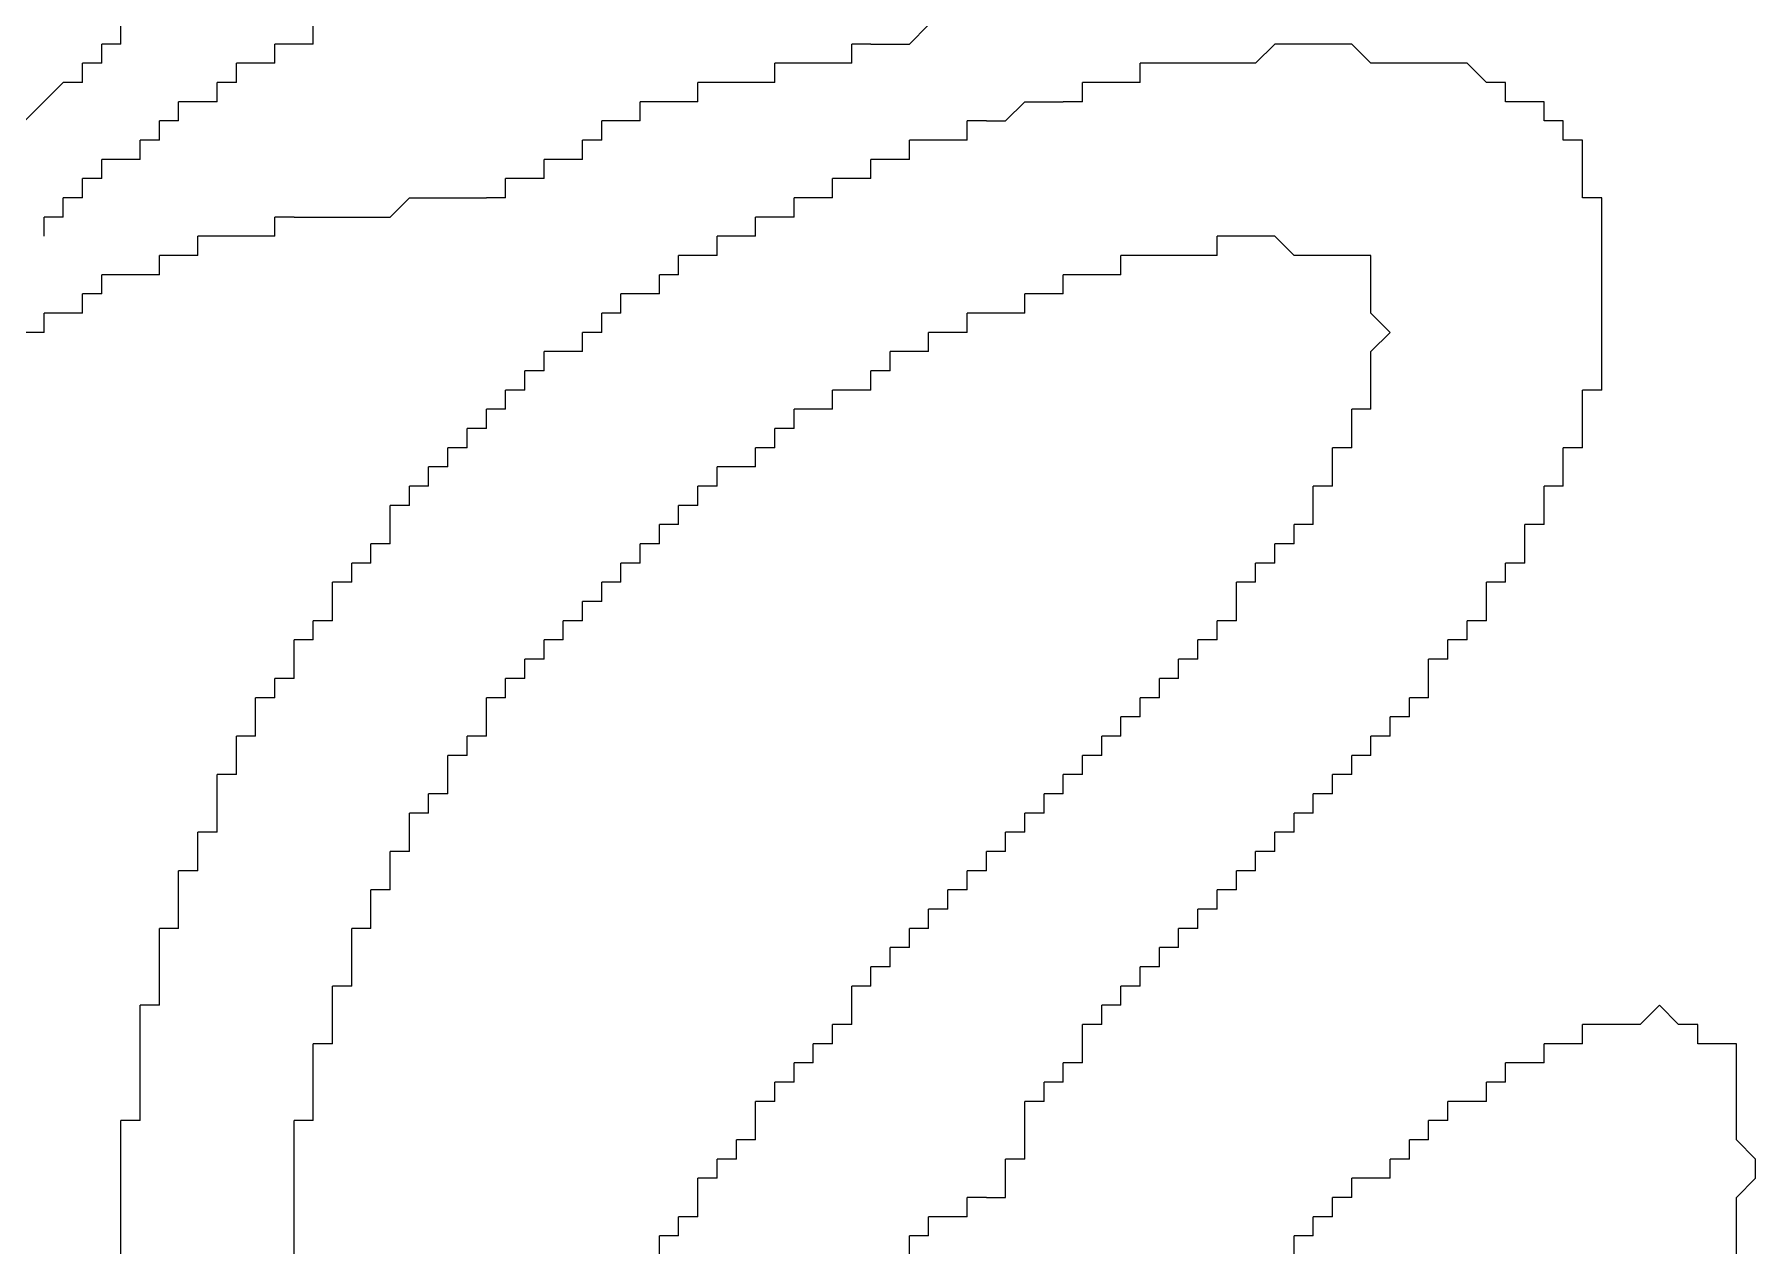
# Model space of a CAD drawing. Extents: x 0.04 to 6.31, y 0.06 to 5.55.
# Drawn here: x 1.422 to 2.354, y 2.464 to 3.12 of the extents above; entities that cross this region are included whole.
import ezdxf

# ---------------------------------------------------------------- set-up
doc = ezdxf.new("R2010")
doc.units = 0
doc.layers.get('0').update_dxf_attribs({"linetype": 'CONTINUOUS'})

msp = doc.modelspace()

# ---------------------------------------------------------------- linework, layer by layer
at = {"color": 7, "linetype": 'CONTINUOUS'}
for points in [[(1.46875, 3.114583), (1.46875, 3.125)], [(1.875, 3.114583), (1.895833, 3.114583), (1.90625, 3.125), (1.927083, 3.125)], [(1.46875, 3.114583), (1.458333, 3.114583)], [(1.458333, 3.104167), (1.458333, 3.114583)], [(1.875, 3.114583), (1.864583, 3.114583)], [(1.864583, 3.104167), (1.864583, 3.114583)], [(1.458333, 3.104167), (1.447917, 3.104167)], [(1.447917, 3.09375), (1.447917, 3.104167)], [(1.833333, 3.104167), (1.822917, 3.104167)], [(1.822917, 3.09375), (1.822917, 3.104167)], [(1.854167, 3.104167), (1.833333, 3.104167)], [(1.864583, 3.104167), (1.854167, 3.104167)], [(1.416667, 3.072917), (1.4375, 3.09375)], [(1.447917, 3.09375), (1.4375, 3.09375)], [(1.791667, 3.09375), (1.78125, 3.09375)], [(1.78125, 3.083333), (1.78125, 3.09375)], [(1.8125, 3.09375), (1.791667, 3.09375)], [(1.822917, 3.09375), (1.8125, 3.09375)], [(1.760417, 3.083333), (1.75, 3.083333)], [(1.75, 3.072917), (1.75, 3.083333)], [(1.770833, 3.083333), (1.760417, 3.083333)], [(1.78125, 3.083333), (1.770833, 3.083333)], [(1.739583, 3.072917), (1.729167, 3.072917)], [(1.729167, 3.0625), (1.729167, 3.072917)], [(1.75, 3.072917), (1.739583, 3.072917)], [(1.729167, 3.0625), (1.71875, 3.0625)], [(1.71875, 3.052083), (1.71875, 3.0625)], [(1.708333, 3.052083), (1.697917, 3.052083)], [(1.697917, 3.041667), (1.697917, 3.052083)], [(1.71875, 3.052083), (1.708333, 3.052083)], [(1.6875, 3.041667), (1.677083, 3.041667)], [(1.677083, 3.03125), (1.677083, 3.041667)], [(1.697917, 3.041667), (1.6875, 3.041667)], [(2.260417, 3.03125), (2.260417, 3.041667)], [(1.5625, 3.020833), (1.614583, 3.020833), (1.625, 3.03125), (1.666667, 3.03125)], [(1.677083, 3.03125), (1.666667, 3.03125)], [(2.270833, 3.03125), (2.260417, 3.03125)], [(2.270833, 3.020833), (2.270833, 3.03125)], [(1.5625, 3.020833), (1.552083, 3.020833)], [(1.552083, 3.010417), (1.552083, 3.020833)], [(2.270833, 2.9375), (2.270833, 3.020833)], [(1.520833, 3.010417), (1.510417, 3.010417)], [(1.510417, 3), (1.510417, 3.010417)], [(1.541667, 3.010417), (1.520833, 3.010417)], [(1.552083, 3.010417), (1.541667, 3.010417)], [(2.072917, 3.010417), (2.0625, 3.010417)], [(2.0625, 3), (2.0625, 3.010417)], [(1.5, 3), (1.489583, 3)], [(1.489583, 2.989583), (1.489583, 3)], [(1.510417, 3), (1.5, 3)], [(2.020833, 3), (2.010417, 3)], [(2.010417, 2.989583), (2.010417, 3)], [(2.052083, 3), (2.020833, 3)], [(2.0625, 3), (2.052083, 3)], [(1.46875, 2.989583), (1.458333, 2.989583)], [(1.458333, 2.979167), (1.458333, 2.989583)], [(1.479167, 2.989583), (1.46875, 2.989583)], [(1.489583, 2.989583), (1.479167, 2.989583)], [(1.989583, 2.989583), (1.979167, 2.989583)], [(1.979167, 2.979167), (1.979167, 2.989583)], [(2, 2.989583), (1.989583, 2.989583)], [(2.010417, 2.989583), (2, 2.989583)], [(1.458333, 2.979167), (1.447917, 2.979167)], [(1.447917, 2.96875), (1.447917, 2.979167)], [(1.96875, 2.979167), (1.958333, 2.979167)], [(1.958333, 2.96875), (1.958333, 2.979167)], [(1.979167, 2.979167), (1.96875, 2.979167)], [(1.4375, 2.96875), (1.427083, 2.96875)], [(1.427083, 2.958333), (1.427083, 2.96875)], [(1.447917, 2.96875), (1.4375, 2.96875)], [(1.9375, 2.96875), (1.927083, 2.96875)], [(1.927083, 2.958333), (1.927083, 2.96875)], [(1.947917, 2.96875), (1.9375, 2.96875)], [(1.958333, 2.96875), (1.947917, 2.96875)], [(1.427083, 2.958333), (1.416667, 2.958333)], [(1.916667, 2.958333), (1.90625, 2.958333)], [(1.90625, 2.947917), (1.90625, 2.958333)], [(1.927083, 2.958333), (1.916667, 2.958333)], [(1.895833, 2.947917), (1.885417, 2.947917)], [(1.885417, 2.9375), (1.885417, 2.947917)], [(1.90625, 2.947917), (1.895833, 2.947917)], [(1.885417, 2.9375), (1.875, 2.9375)], [(1.875, 2.927083), (1.875, 2.9375)], [(2.270833, 2.927083), (2.270833, 2.9375)], [(1.864583, 2.927083), (1.854167, 2.927083)], [(1.854167, 2.916667), (1.854167, 2.927083)], [(1.875, 2.927083), (1.864583, 2.927083)], [(2.270833, 2.927083), (2.260417, 2.927083)], [(2.260417, 2.916667), (2.260417, 2.927083)], [(1.84375, 2.916667), (1.833333, 2.916667)], [(1.833333, 2.90625), (1.833333, 2.916667)], [(1.854167, 2.916667), (1.84375, 2.916667)], [(2.260417, 2.90625), (2.260417, 2.916667)], [(1.833333, 2.90625), (1.822917, 2.90625)], [(1.822917, 2.895833), (1.822917, 2.90625)], [(2.260417, 2.895833), (2.260417, 2.90625)], [(1.822917, 2.895833), (1.8125, 2.895833)], [(1.8125, 2.885417), (1.8125, 2.895833)], [(2.260417, 2.895833), (2.25, 2.895833)], [(2.25, 2.885417), (2.25, 2.895833)], [(1.802083, 2.885417), (1.791667, 2.885417)], [(1.791667, 2.875), (1.791667, 2.885417)], [(1.8125, 2.885417), (1.802083, 2.885417)], [(2.25, 2.875), (2.25, 2.885417)], [(1.791667, 2.875), (1.78125, 2.875)], [(1.78125, 2.864583), (1.78125, 2.875)], [(2.25, 2.875), (2.239583, 2.875)], [(2.239583, 2.864583), (2.239583, 2.875)], [(1.78125, 2.864583), (1.770833, 2.864583)], [(1.770833, 2.854167), (1.770833, 2.864583)], [(2.239583, 2.854167), (2.239583, 2.864583)], [(1.770833, 2.854167), (1.760417, 2.854167)], [(1.760417, 2.84375), (1.760417, 2.854167)], [(2.239583, 2.854167), (2.229167, 2.854167)], [(2.229167, 2.84375), (2.229167, 2.854167)], [(1.760417, 2.84375), (1.75, 2.84375)], [(1.75, 2.833333), (1.75, 2.84375)], [(2.229167, 2.833333), (2.229167, 2.84375)], [(1.75, 2.833333), (1.739583, 2.833333)], [(1.739583, 2.822917), (1.739583, 2.833333)], [(2.229167, 2.833333), (2.21875, 2.833333)], [(2.21875, 2.822917), (2.21875, 2.833333)], [(1.739583, 2.822917), (1.729167, 2.822917)], [(1.729167, 2.8125), (1.729167, 2.822917)], [(2.21875, 2.822917), (2.208333, 2.822917)], [(2.208333, 2.8125), (2.208333, 2.822917)], [(1.729167, 2.8125), (1.71875, 2.8125)], [(1.71875, 2.802083), (1.71875, 2.8125)], [(2.208333, 2.802083), (2.208333, 2.8125)], [(1.71875, 2.802083), (1.708333, 2.802083)], [(1.708333, 2.791667), (1.708333, 2.802083)], [(2.208333, 2.802083), (2.197917, 2.802083)], [(2.197917, 2.791667), (2.197917, 2.802083)], [(1.708333, 2.791667), (1.697917, 2.791667)], [(1.697917, 2.78125), (1.697917, 2.791667)], [(2.197917, 2.791667), (2.1875, 2.791667)], [(2.1875, 2.78125), (2.1875, 2.791667)], [(1.697917, 2.78125), (1.6875, 2.78125)], [(1.6875, 2.770833), (1.6875, 2.78125)], [(2.1875, 2.78125), (2.177083, 2.78125)], [(2.177083, 2.770833), (2.177083, 2.78125)], [(1.6875, 2.770833), (1.677083, 2.770833)], [(1.677083, 2.760417), (1.677083, 2.770833)], [(2.177083, 2.760417), (2.177083, 2.770833)], [(1.677083, 2.760417), (1.666667, 2.760417)], [(1.666667, 2.75), (1.666667, 2.760417)], [(2.177083, 2.760417), (2.166667, 2.760417)], [(2.166667, 2.75), (2.166667, 2.760417)], [(1.666667, 2.739583), (1.666667, 2.75)], [(2.166667, 2.75), (2.15625, 2.75)], [(2.15625, 2.739583), (2.15625, 2.75)], [(1.666667, 2.739583), (1.65625, 2.739583)], [(1.65625, 2.729167), (1.65625, 2.739583)], [(2.15625, 2.739583), (2.145833, 2.739583)], [(2.145833, 2.729167), (2.145833, 2.739583)], [(1.65625, 2.729167), (1.645833, 2.729167)], [(1.645833, 2.71875), (1.645833, 2.729167)], [(2.145833, 2.729167), (2.135417, 2.729167)], [(2.135417, 2.71875), (2.135417, 2.729167)], [(1.645833, 2.708333), (1.645833, 2.71875)], [(2.135417, 2.71875), (2.125, 2.71875)], [(2.125, 2.708333), (2.125, 2.71875)], [(1.645833, 2.708333), (1.635417, 2.708333)], [(1.635417, 2.697917), (1.635417, 2.708333)], [(2.125, 2.708333), (2.114583, 2.708333)], [(2.114583, 2.697917), (2.114583, 2.708333)], [(1.635417, 2.697917), (1.625, 2.697917)], [(1.625, 2.6875), (1.625, 2.697917)], [(2.114583, 2.697917), (2.104167, 2.697917)], [(2.104167, 2.6875), (2.104167, 2.697917)], [(1.625, 2.677083), (1.625, 2.6875)], [(2.104167, 2.6875), (2.09375, 2.6875)], [(2.09375, 2.677083), (2.09375, 2.6875)], [(1.625, 2.677083), (1.614583, 2.677083)], [(1.614583, 2.666667), (1.614583, 2.677083)], [(2.09375, 2.677083), (2.083333, 2.677083)], [(2.083333, 2.666667), (2.083333, 2.677083)], [(1.614583, 2.65625), (1.614583, 2.666667)], [(2.083333, 2.666667), (2.072917, 2.666667)], [(2.072917, 2.65625), (2.072917, 2.666667)], [(1.614583, 2.65625), (1.604167, 2.65625)], [(1.604167, 2.645833), (1.604167, 2.65625)], [(2.072917, 2.65625), (2.0625, 2.65625)], [(2.0625, 2.645833), (2.0625, 2.65625)], [(1.604167, 2.635417), (1.604167, 2.645833)], [(2.0625, 2.645833), (2.052083, 2.645833)], [(2.052083, 2.635417), (2.052083, 2.645833)], [(1.604167, 2.635417), (1.59375, 2.635417)], [(1.59375, 2.625), (1.59375, 2.635417)], [(2.052083, 2.635417), (2.041667, 2.635417)], [(2.041667, 2.625), (2.041667, 2.635417)], [(1.59375, 2.614583), (1.59375, 2.625)], [(2.041667, 2.625), (2.03125, 2.625)], [(2.03125, 2.614583), (2.03125, 2.625)], [(1.59375, 2.604167), (1.59375, 2.614583)], [(2.03125, 2.614583), (2.020833, 2.614583)], [(2.020833, 2.604167), (2.020833, 2.614583)], [(1.59375, 2.604167), (1.583333, 2.604167)], [(1.583333, 2.59375), (1.583333, 2.604167)], [(2.020833, 2.604167), (2.010417, 2.604167)], [(2.010417, 2.59375), (2.010417, 2.604167)], [(1.583333, 2.583333), (1.583333, 2.59375)], [(2.010417, 2.59375), (2, 2.59375)], [(2, 2.583333), (2, 2.59375)], [(1.583333, 2.572917), (1.583333, 2.583333)], [(2, 2.583333), (1.989583, 2.583333)], [(1.989583, 2.572917), (1.989583, 2.583333)], [(1.583333, 2.572917), (1.572917, 2.572917)], [(1.572917, 2.5625), (1.572917, 2.572917)], [(1.989583, 2.5625), (1.989583, 2.572917)], [(2.333333, 2.572917), (2.322917, 2.572917)], [(1.572917, 2.541667), (1.572917, 2.5625)], [(1.989583, 2.5625), (1.979167, 2.5625)], [(1.979167, 2.552083), (1.979167, 2.5625)], [(2.34375, 2.427083), (2.34375, 2.489583), (2.354167, 2.5), (2.354167, 2.510417), (2.34375, 2.520833), (2.34375, 2.5625)], [(1.979167, 2.552083), (1.96875, 2.552083)], [(1.96875, 2.541667), (1.96875, 2.552083)], [(1.572917, 2.53125), (1.572917, 2.541667)], [(1.96875, 2.541667), (1.958333, 2.541667)], [(1.958333, 2.53125), (1.958333, 2.541667)], [(1.572917, 2.53125), (1.5625, 2.53125)], [(1.5625, 2.520833), (1.5625, 2.53125)], [(1.958333, 2.520833), (1.958333, 2.53125)], [(1.5625, 2.385417), (1.5625, 2.520833)], [(1.958333, 2.510417), (1.958333, 2.520833)], [(1.958333, 2.510417), (1.947917, 2.510417)], [(1.947917, 2.5), (1.947917, 2.510417)], [(1.9375, 2.489583), (1.947917, 2.489583), (1.947917, 2.5)], [(1.9375, 2.489583), (1.927083, 2.489583)], [(1.927083, 2.479167), (1.927083, 2.489583)], [(1.916667, 2.479167), (1.90625, 2.479167)], [(1.90625, 2.46875), (1.90625, 2.479167)], [(1.927083, 2.479167), (1.916667, 2.479167)], [(1.90625, 2.46875), (1.895833, 2.46875)], [(1.895833, 2.458333), (1.895833, 2.46875)]]:
    msp.add_lwpolyline(points, dxfattribs=at)
at = {"color": 255, "linetype": 'CONTINUOUS'}
for points in [[(1.572917, 3.114583), (1.572917, 3.125)], [(1.5625, 3.114583), (1.552083, 3.114583)], [(1.552083, 3.104167), (1.552083, 3.114583)], [(1.572917, 3.114583), (1.5625, 3.114583)], [(2.208333, 3.09375), (2.197917, 3.104167), (2.145833, 3.104167), (2.135417, 3.114583), (2.09375, 3.114583), (2.083333, 3.104167), (2.03125, 3.104167)], [(1.541667, 3.104167), (1.53125, 3.104167)], [(1.53125, 3.09375), (1.53125, 3.104167)], [(1.552083, 3.104167), (1.541667, 3.104167)], [(2.03125, 3.104167), (2.020833, 3.104167)], [(2.020833, 3.09375), (2.020833, 3.104167)], [(1.53125, 3.09375), (1.520833, 3.09375)], [(1.520833, 3.083333), (1.520833, 3.09375)], [(2, 3.09375), (1.989583, 3.09375)], [(1.989583, 3.083333), (1.989583, 3.09375)], [(2.010417, 3.09375), (2, 3.09375)], [(2.020833, 3.09375), (2.010417, 3.09375)], [(2.21875, 3.09375), (2.208333, 3.09375)], [(1.510417, 3.083333), (1.5, 3.083333)], [(1.5, 3.072917), (1.5, 3.083333)], [(1.520833, 3.083333), (1.510417, 3.083333)], [(1.9375, 3.072917), (1.947917, 3.072917), (1.958333, 3.083333), (1.979167, 3.083333)], [(1.989583, 3.083333), (1.979167, 3.083333)], [(1.5, 3.072917), (1.489583, 3.072917)], [(1.489583, 3.0625), (1.489583, 3.072917)], [(1.9375, 3.072917), (1.927083, 3.072917)], [(1.927083, 3.0625), (1.927083, 3.072917)], [(1.489583, 3.0625), (1.479167, 3.0625)], [(1.90625, 3.0625), (1.895833, 3.0625)], [(1.895833, 3.052083), (1.895833, 3.0625)], [(1.916667, 3.0625), (1.90625, 3.0625)], [(1.927083, 3.0625), (1.916667, 3.0625)], [(1.46875, 3.052083), (1.458333, 3.052083)], [(1.458333, 3.041667), (1.458333, 3.052083)], [(1.885417, 3.052083), (1.875, 3.052083)], [(1.875, 3.041667), (1.875, 3.052083)], [(1.895833, 3.052083), (1.885417, 3.052083)], [(1.458333, 3.041667), (1.447917, 3.041667)], [(1.447917, 3.03125), (1.447917, 3.041667)], [(1.864583, 3.041667), (1.854167, 3.041667)], [(1.854167, 3.03125), (1.854167, 3.041667)], [(1.875, 3.041667), (1.864583, 3.041667)], [(1.84375, 3.03125), (1.833333, 3.03125)], [(1.833333, 3.020833), (1.833333, 3.03125)], [(1.854167, 3.03125), (1.84375, 3.03125)], [(1.822917, 3.020833), (1.8125, 3.020833)], [(1.8125, 3.010417), (1.8125, 3.020833)], [(1.833333, 3.020833), (1.822917, 3.020833)], [(1.802083, 3.010417), (1.791667, 3.010417)], [(1.791667, 3), (1.791667, 3.010417)], [(1.8125, 3.010417), (1.802083, 3.010417)], [(1.78125, 3), (1.770833, 3)], [(1.770833, 2.989583), (1.770833, 3)], [(1.791667, 3), (1.78125, 3)], [(1.770833, 2.989583), (1.760417, 2.989583)], [(1.760417, 2.979167), (1.760417, 2.989583)], [(2.145833, 2.927083), (2.145833, 2.947917), (2.15625, 2.958333), (2.145833, 2.96875), (2.145833, 2.989583)], [(1.75, 2.979167), (1.739583, 2.979167)], [(1.739583, 2.96875), (1.739583, 2.979167)], [(1.760417, 2.979167), (1.75, 2.979167)], [(1.739583, 2.96875), (1.729167, 2.96875)], [(1.729167, 2.958333), (1.729167, 2.96875)], [(1.729167, 2.958333), (1.71875, 2.958333)], [(1.71875, 2.947917), (1.71875, 2.958333)], [(1.708333, 2.947917), (1.697917, 2.947917)], [(1.697917, 2.9375), (1.697917, 2.947917)], [(1.71875, 2.947917), (1.708333, 2.947917)], [(1.697917, 2.9375), (1.6875, 2.9375)], [(1.6875, 2.927083), (1.6875, 2.9375)], [(1.6875, 2.927083), (1.677083, 2.927083)], [(1.677083, 2.916667), (1.677083, 2.927083)], [(2.145833, 2.916667), (2.145833, 2.927083)], [(1.677083, 2.916667), (1.666667, 2.916667)], [(1.666667, 2.90625), (1.666667, 2.916667)], [(2.145833, 2.916667), (2.135417, 2.916667)], [(2.135417, 2.90625), (2.135417, 2.916667)], [(1.666667, 2.90625), (1.65625, 2.90625)], [(1.65625, 2.895833), (1.65625, 2.90625)], [(2.135417, 2.895833), (2.135417, 2.90625)], [(1.65625, 2.895833), (1.645833, 2.895833)], [(1.645833, 2.885417), (1.645833, 2.895833)], [(2.135417, 2.895833), (2.125, 2.895833)], [(2.125, 2.885417), (2.125, 2.895833)], [(1.645833, 2.885417), (1.635417, 2.885417)], [(1.635417, 2.875), (1.635417, 2.885417)], [(2.125, 2.875), (2.125, 2.885417)], [(1.635417, 2.875), (1.625, 2.875)], [(1.625, 2.864583), (1.625, 2.875)], [(2.125, 2.875), (2.114583, 2.875)], [(2.114583, 2.864583), (2.114583, 2.875)], [(1.625, 2.864583), (1.614583, 2.864583)], [(1.614583, 2.854167), (1.614583, 2.864583)], [(2.114583, 2.854167), (2.114583, 2.864583)], [(1.614583, 2.84375), (1.614583, 2.854167)], [(2.114583, 2.854167), (2.104167, 2.854167)], [(2.104167, 2.84375), (2.104167, 2.854167)], [(1.614583, 2.84375), (1.604167, 2.84375)], [(1.604167, 2.833333), (1.604167, 2.84375)], [(2.104167, 2.84375), (2.09375, 2.84375)], [(2.09375, 2.833333), (2.09375, 2.84375)], [(1.604167, 2.833333), (1.59375, 2.833333)], [(1.59375, 2.822917), (1.59375, 2.833333)], [(2.09375, 2.833333), (2.083333, 2.833333)], [(2.083333, 2.822917), (2.083333, 2.833333)], [(1.59375, 2.822917), (1.583333, 2.822917)], [(1.583333, 2.8125), (1.583333, 2.822917)], [(2.083333, 2.822917), (2.072917, 2.822917)], [(2.072917, 2.8125), (2.072917, 2.822917)], [(1.583333, 2.802083), (1.583333, 2.8125)], [(2.072917, 2.802083), (2.072917, 2.8125)], [(1.583333, 2.802083), (1.572917, 2.802083)], [(1.572917, 2.791667), (1.572917, 2.802083)], [(2.072917, 2.802083), (2.0625, 2.802083)], [(2.0625, 2.791667), (2.0625, 2.802083)], [(1.572917, 2.791667), (1.5625, 2.791667)], [(1.5625, 2.78125), (1.5625, 2.791667)], [(2.0625, 2.791667), (2.052083, 2.791667)], [(2.052083, 2.78125), (2.052083, 2.791667)], [(1.5625, 2.770833), (1.5625, 2.78125)], [(2.052083, 2.78125), (2.041667, 2.78125)], [(2.041667, 2.770833), (2.041667, 2.78125)], [(1.5625, 2.770833), (1.552083, 2.770833)], [(1.552083, 2.760417), (1.552083, 2.770833)], [(2.041667, 2.770833), (2.03125, 2.770833)], [(2.03125, 2.760417), (2.03125, 2.770833)], [(1.552083, 2.760417), (1.541667, 2.760417)], [(1.541667, 2.75), (1.541667, 2.760417)], [(2.03125, 2.760417), (2.020833, 2.760417)], [(2.020833, 2.75), (2.020833, 2.760417)], [(1.541667, 2.739583), (1.541667, 2.75)], [(2.020833, 2.75), (2.010417, 2.75)], [(2.010417, 2.739583), (2.010417, 2.75)], [(1.541667, 2.739583), (1.53125, 2.739583)], [(1.53125, 2.729167), (1.53125, 2.739583)], [(2.010417, 2.739583), (2, 2.739583)], [(2, 2.729167), (2, 2.739583)], [(1.53125, 2.71875), (1.53125, 2.729167)], [(2, 2.729167), (1.989583, 2.729167)], [(1.989583, 2.71875), (1.989583, 2.729167)], [(1.53125, 2.71875), (1.520833, 2.71875)], [(1.520833, 2.708333), (1.520833, 2.71875)], [(1.989583, 2.71875), (1.979167, 2.71875)], [(1.979167, 2.708333), (1.979167, 2.71875)], [(1.520833, 2.697917), (1.520833, 2.708333)], [(1.979167, 2.708333), (1.96875, 2.708333)], [(1.96875, 2.697917), (1.96875, 2.708333)], [(1.520833, 2.6875), (1.520833, 2.697917)], [(1.96875, 2.697917), (1.958333, 2.697917)], [(1.958333, 2.6875), (1.958333, 2.697917)], [(1.520833, 2.6875), (1.510417, 2.6875)], [(1.510417, 2.677083), (1.510417, 2.6875)], [(1.958333, 2.6875), (1.947917, 2.6875)], [(1.947917, 2.677083), (1.947917, 2.6875)], [(1.510417, 2.666667), (1.510417, 2.677083)], [(1.947917, 2.677083), (1.9375, 2.677083)], [(1.9375, 2.666667), (1.9375, 2.677083)], [(1.510417, 2.666667), (1.5, 2.666667)], [(1.5, 2.65625), (1.5, 2.666667)], [(1.9375, 2.666667), (1.927083, 2.666667)], [(1.927083, 2.65625), (1.927083, 2.666667)], [(1.5, 2.645833), (1.5, 2.65625)], [(1.927083, 2.65625), (1.916667, 2.65625)], [(1.916667, 2.645833), (1.916667, 2.65625)], [(1.5, 2.635417), (1.5, 2.645833)], [(1.916667, 2.645833), (1.90625, 2.645833)], [(1.90625, 2.635417), (1.90625, 2.645833)], [(1.5, 2.635417), (1.489583, 2.635417)], [(1.489583, 2.625), (1.489583, 2.635417)], [(1.90625, 2.635417), (1.895833, 2.635417)], [(1.895833, 2.625), (1.895833, 2.635417)], [(1.489583, 2.604167), (1.489583, 2.625)], [(1.895833, 2.625), (1.885417, 2.625)], [(1.885417, 2.614583), (1.885417, 2.625)], [(1.885417, 2.614583), (1.875, 2.614583)], [(1.875, 2.604167), (1.875, 2.614583)], [(1.489583, 2.59375), (1.489583, 2.604167)], [(1.875, 2.604167), (1.864583, 2.604167)], [(1.864583, 2.59375), (1.864583, 2.604167)], [(1.489583, 2.59375), (1.479167, 2.59375)], [(1.479167, 2.583333), (1.479167, 2.59375)], [(1.864583, 2.583333), (1.864583, 2.59375)], [(2.3125, 2.583333), (2.302083, 2.59375), (2.291667, 2.583333), (2.270833, 2.583333)], [(1.479167, 2.541667), (1.479167, 2.583333)], [(1.864583, 2.583333), (1.854167, 2.583333)], [(1.854167, 2.572917), (1.854167, 2.583333)], [(2.270833, 2.583333), (2.260417, 2.583333)], [(2.260417, 2.572917), (2.260417, 2.583333)], [(2.322917, 2.583333), (2.3125, 2.583333)], [(1.854167, 2.572917), (1.84375, 2.572917)], [(1.84375, 2.5625), (1.84375, 2.572917)], [(2.25, 2.572917), (2.239583, 2.572917)], [(2.239583, 2.5625), (2.239583, 2.572917)], [(2.260417, 2.572917), (2.25, 2.572917)], [(1.84375, 2.5625), (1.833333, 2.5625)], [(1.833333, 2.552083), (1.833333, 2.5625)], [(2.229167, 2.5625), (2.21875, 2.5625)], [(2.21875, 2.552083), (2.21875, 2.5625)], [(2.239583, 2.5625), (2.229167, 2.5625)], [(1.833333, 2.552083), (1.822917, 2.552083)], [(1.822917, 2.541667), (1.822917, 2.552083)], [(2.21875, 2.552083), (2.208333, 2.552083)], [(2.208333, 2.541667), (2.208333, 2.552083)], [(1.479167, 2.53125), (1.479167, 2.541667)], [(1.822917, 2.541667), (1.8125, 2.541667)], [(1.8125, 2.53125), (1.8125, 2.541667)], [(2.197917, 2.541667), (2.1875, 2.541667)], [(2.1875, 2.53125), (2.1875, 2.541667)], [(2.208333, 2.541667), (2.197917, 2.541667)], [(1.479167, 2.53125), (1.46875, 2.53125)], [(1.46875, 2.520833), (1.46875, 2.53125)], [(1.8125, 2.520833), (1.8125, 2.53125)], [(2.1875, 2.53125), (2.177083, 2.53125)], [(2.177083, 2.520833), (2.177083, 2.53125)], [(1.46875, 2.395833), (1.46875, 2.520833)], [(1.8125, 2.520833), (1.802083, 2.520833)], [(1.802083, 2.510417), (1.802083, 2.520833)], [(2.177083, 2.520833), (2.166667, 2.520833)], [(2.166667, 2.510417), (2.166667, 2.520833)], [(1.802083, 2.510417), (1.791667, 2.510417)], [(1.791667, 2.5), (1.791667, 2.510417)], [(2.166667, 2.510417), (2.15625, 2.510417)], [(2.15625, 2.5), (2.15625, 2.510417)], [(1.791667, 2.5), (1.78125, 2.5)], [(1.78125, 2.489583), (1.78125, 2.5)], [(2.145833, 2.5), (2.135417, 2.5)], [(2.135417, 2.489583), (2.135417, 2.5)], [(2.15625, 2.5), (2.145833, 2.5)], [(1.78125, 2.479167), (1.78125, 2.489583)], [(2.135417, 2.489583), (2.125, 2.489583)], [(2.125, 2.479167), (2.125, 2.489583)], [(1.78125, 2.479167), (1.770833, 2.479167)], [(1.770833, 2.46875), (1.770833, 2.479167)], [(2.125, 2.479167), (2.114583, 2.479167)], [(2.114583, 2.46875), (2.114583, 2.479167)], [(1.770833, 2.46875), (1.760417, 2.46875)], [(1.760417, 2.458333), (1.760417, 2.46875)], [(2.114583, 2.46875), (2.104167, 2.46875)], [(2.104167, 2.458333), (2.104167, 2.46875)]]:
    msp.add_lwpolyline(points, dxfattribs=at)
at = {"color": 254, "linetype": 'CONTINUOUS'}
for points in [[(2.21875, 3.083333), (2.21875, 3.09375)], [(2.239583, 3.083333), (2.229167, 3.083333)], [(2.239583, 3.072917), (2.239583, 3.083333)], [(2.25, 3.0625), (2.25, 3.072917)], [(1.479167, 3.052083), (1.479167, 3.0625)], [(2.260417, 3.052083), (2.260417, 3.0625)], [(1.479167, 3.052083), (1.46875, 3.052083)], [(1.447917, 3.03125), (1.4375, 3.03125)], [(1.4375, 3.020833), (1.4375, 3.03125)]]:
    msp.add_lwpolyline(points, dxfattribs=at)
at = {"color": 251, "linetype": 'CONTINUOUS'}
for points in [[(2.229167, 3.083333), (2.21875, 3.083333)], [(2.34375, 2.5625), (2.34375, 2.572917), (2.333333, 2.572917)]]:
    msp.add_lwpolyline(points, dxfattribs=at)
at = {"color": 253, "linetype": 'CONTINUOUS'}
for points in [[(2.25, 3.072917), (2.239583, 3.072917)], [(1.4375, 3.020833), (1.427083, 3.020833)], [(1.427083, 3.010417), (1.427083, 3.020833)], [(2.322917, 2.572917), (2.322917, 2.583333)]]:
    msp.add_lwpolyline(points, dxfattribs=at)
at = {"color": 252, "linetype": 'CONTINUOUS'}
for points in [[(2.260417, 3.0625), (2.25, 3.0625)], [(2.145833, 2.989583), (2.145833, 3), (2.135417, 3)]]:
    msp.add_lwpolyline(points, dxfattribs=at)
at = {"color": 250, "linetype": 'CONTINUOUS'}
for points in [[(2.260417, 3.041667), (2.260417, 3.052083)], [(2.135417, 3), (2.104167, 3), (2.09375, 3.010417), (2.072917, 3.010417)]]:
    msp.add_lwpolyline(points, dxfattribs=at)

doc.saveas('drawing.dxf')
